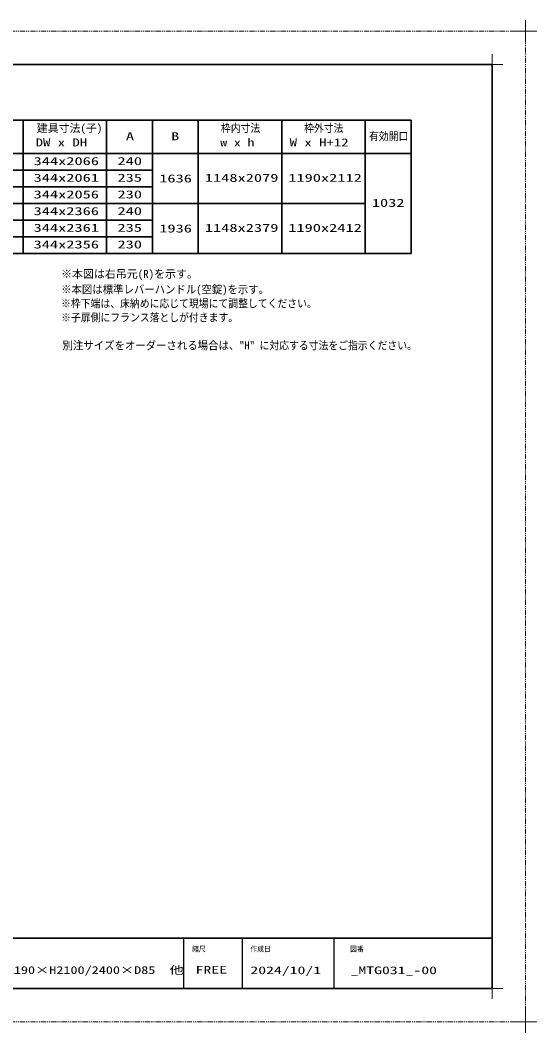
# Model space of a CAD drawing. Units: millimetres, scale not verified. Extents: x -1341 to 1306, y -607 to 607.
# Drawn here: x -219 to 400, y -607 to 607 of the extents above; entities that cross this region are included whole.
import ezdxf
from ezdxf.enums import TextEntityAlignment as Align

# ---------------------------------------------------------------- set-up
doc = ezdxf.new("R2010")
doc.units = ezdxf.units.MM
doc.header["$LTSCALE"] = 5
doc.linetypes.add('USER1', pattern=[2.5, 1.25, -0.25, 0.25, -0.25, 0.25, -0.25])
for name, color, linetype, lineweight in [('0-1_線(黄)', 2, 'Continuous', 15), ('0-3_陰線', 4, 'USER1', 9), ('0-D_線(白)', 7, 'Continuous', 30), ('1-4_DEFPOINTS', 7, 'Continuous', 5), ('1-5_0', 3, 'Continuous', 25), ('1-7_図面枠', 7, 'Continuous', 35), ('1-8_一般', 7, 'Continuous', 5)]:
    doc.layers.add(name, color=color, linetype=linetype, lineweight=lineweight)
doc.styles.add('ＭＳ ゴシック', font='')
doc.styles.get('ＭＳ ゴシック').set_extended_font_data('MS Gothic')

# ---------------------------------------------------------------- blocks, each defined once
blk = doc.blocks.new('グループ-13-1')
at = {"layer": '1-8_一般'}
for p, q in [((62041.6, -14029.5), (62041.6, -13365.5)), ((61709.6, -13697.5), (62373.6, -13697.5))]:
    blk.add_line(p, q, dxfattribs=at)

msp = doc.modelspace()

# ---------------------------------------------------------------- linework, layer by layer
at = {"layer": '0-3_陰線'}
for p, q in [((387.036, 594), (-1292.964, 594)), ((387.036, -594), (387.036, 594)), ((387.036, -594), (-1292.964, -594))]:
    msp.add_line(p, q, dxfattribs=at)
at = {"layer": '0-D_線(白)'}
for p, q in [((-490.409, 487.3), (249.591, 487.3)), ((-215.409, 487.3), (-215.409, 327.3)), ((-115.409, 487.3), (-115.409, 327.3)), ((-60.409, 487.3), (-60.409, 327.3)), ((-5.409, 487.3), (-5.409, 327.3)), ((94.591, 487.3), (94.591, 327.3)), ((194.591, 487.3), (194.591, 327.3)), ((249.591, 487.3), (249.591, 327.3)), ((-490.409, 447.3), (249.591, 447.3)), ((-380.409, 427.3), (-60.409, 427.3)), ((-380.409, 407.3), (-60.409, 407.3)), ((-435.409, 387.3), (194.591, 387.3)), ((-380.409, 367.3), (-60.409, 367.3)), ((-380.409, 347.3), (-60.409, 347.3)), ((-490.409, 327.3), (249.591, 327.3))]:
    msp.add_line(p, q, dxfattribs=at)
at = {"layer": '1-4_DEFPOINTS'}
for p, q in [((347.036, 541.55), (347.036, 566.45)), ((334.586, 554), (359.486, 554)), ((347.036, -566.45), (347.036, -541.55)), ((334.586, -554), (359.486, -554))]:
    msp.add_line(p, q, dxfattribs=at)
at = {"layer": '1-5_0', "color": 7}
for p, q in [((-22.964, -494), (-22.964, -554)), ((47.036, -494), (47.036, -554)), ((157.036, -494), (157.036, -554))]:
    msp.add_line(p, q, dxfattribs=at)
at = {"layer": '1-7_図面枠'}
msp.add_line((-1252.964, -494), (347.036, -494), dxfattribs=at)
msp.add_lwpolyline([(-1252.964, -554), (347.036, -554), (347.036, 554), (-1252.964, 554)], close=True, dxfattribs=at)

# ---------------------------------------------------------------- block references
at = {"layer": '0-3_陰線', "xscale": 0.04, "yscale": 0.04}
for p in [(-2094.629, 1141.9), (-2094.629, -46.1)]:
    msp.add_blockref('グループ-13-1', p, dxfattribs=at)

# ---------------------------------------------------------------- texts
at = {"layer": '0-1_線(黄)', "style": 'ＭＳ ゴシック'}
for s, height, p in [('建具寸法(子)', 9.604, (-199.057, 470.125)), ('※本図は右吊元(R)を示す。', 9.621, (-169.871, 295.251))]:
    msp.add_text(s, height=height, dxfattribs=at).set_placement(p, align=Align.BOTTOM_LEFT)
for s, height, width, p in [('枠内寸法', 9.604, 0.9, (21.788, 470.2)), ('枠外寸法', 9.604, 0.9, (121.438, 470.2)), ('有効開口', 9.604, 0.9, (199.223, 460.456)), ('DW x DH', 9.604, 1.35, (-200.399, 452.99)), ('A', 9.604, 1.5, (-92.179, 460.456)), ('B', 9.604, 1.5, (-38.005, 460.456)), ('w x h', 9.621, 1.25, (20.95, 452.99)), ('W x H+12', 9.621, 1.35, (104.11, 452.99)), ('344x2066', 9.604, 1.5, (-202.819, 430.642)), ('240', 9.604, 1.5, (-102.286, 430.686)), ('344x2061', 9.604, 1.5, (-202.819, 410.642)), ('235', 9.604, 1.5, (-102.286, 410.686)), ('1636', 9.604, 1.5, (-52.186, 409.799)), ('1148x2079', 9.604, 1.5, (2.469, 410.578)), ('1190x2112', 9.604, 1.5, (102.436, 410.578)), ('344x2056', 9.604, 1.5, (-202.819, 390.642)), ('230', 9.604, 1.5, (-102.286, 390.686)), ('1032', 9.604, 1.5, (202.632, 380.552)), ('344x2366', 9.604, 1.5, (-202.819, 370.642)), ('240', 9.604, 1.5, (-102.286, 370.686)), ('344x2361', 9.604, 1.5, (-202.819, 350.642)), ('235', 9.604, 1.5, (-102.286, 350.686)), ('1936', 9.604, 1.5, (-52.186, 349.799)), ('1148x2379', 9.604, 1.5, (2.469, 350.551)), ('1190x2412', 9.604, 1.5, (102.436, 350.551)), ('344x2356', 9.604, 1.5, (-202.819, 330.642)), ('230', 9.604, 1.5, (-102.286, 330.686)), ('※本図は標準レバーハンドル(空錠)を示す。', 9.621, 0.95, (-169.871, 276.679)), ('※枠下端は、床納めに応じて現場にて調整してください。', 9.604, 0.9, (-169.871, 259.831)), ('※子扉側にフランス落としが付きます。', 9.604, 0.9, (-169.871, 243.019)), ('別注サイズをオーダーされる場合は、"H"', 9.621, 0.95, (-168.179, 209.486)), ('に対応する寸法をご指示ください。', 9.604, 0.9, (68.013, 209.486))]:
    msp.add_text(s, height=height, dxfattribs=dict(at, width=width)).set_placement(p, align=Align.BOTTOM_LEFT)
at = {"layer": '1-7_図面枠', "style": 'ＭＳ ゴシック'}
for s, height, width, p in [('縮尺', 6.452, 0.9, (-12.964, -512.038)), ('作成日', 6.452, 0.9, (57.036, -511.963)), ('図番', 6.452, 0.9, (176.633, -512.073)), ('W1190×H2100/2400×D85\u3000他', 9.236, 1.35, (-243.459, -539.518)), ('FREE', 9.238, 1.5, (-8.665, -539.129)), ('2024/10/1', 9.238, 1.5, (57.036, -539.776)), ('_MTG031_-00', 9.238, 1.5, (177.071, -539.776))]:
    msp.add_text(s, height=height, dxfattribs=dict(at, width=width)).set_placement(p, align=Align.BOTTOM_LEFT)

doc.saveas('drawing.dxf')
